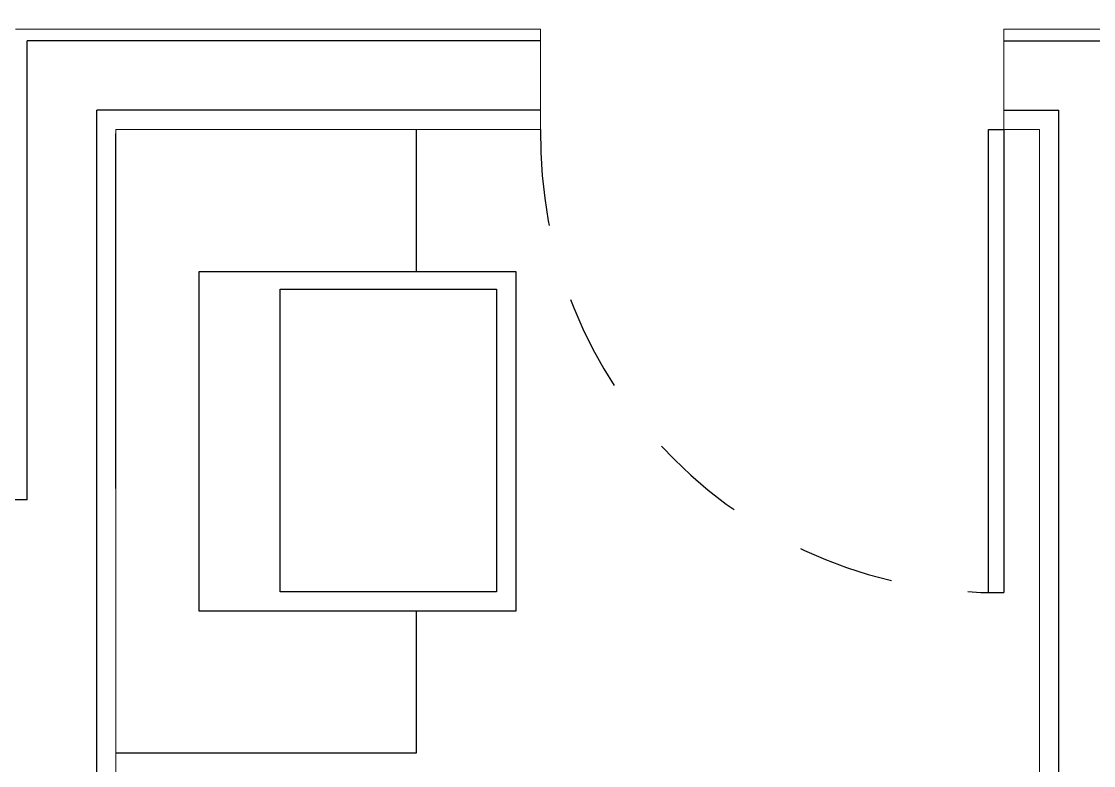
# Model space of a CAD drawing. Header units: millimetres. Extents: x 188.6 to 263.2, y 40.1 to 120.1.
# Drawn here: x 214.967 to 216.355, y 111.015 to 111.979 of the extents above; entities that cross this region are included whole.
import ezdxf

# ---------------------------------------------------------------- set-up
doc = ezdxf.new("R2010")
doc.units = ezdxf.units.MM
doc.linetypes.add('_XREF_APTOS 1003 E 1004$0$HIDDEN2', pattern=[0.1875, 0.125, -0.0625])
for name, color, linetype in [('_XREF_APTOS 1003 E 1004$0$A-MC-ALVENARIA', 7, 'Continuous'), ('_XREF_APTOS 1003 E 1004$0$E-MC-ESQUADRIAS', 2, 'Continuous'), ('_XREF_APTOS 1003 E 1004$0$L-MC-LAYOUT MOLHADO', 4, 'Continuous'), ('_XREF_APTOS 1003 E 1004$0$V-MC-VISTA2', 1, 'Continuous'), ('ARQ', 8, 'Continuous'), ('INC-HID-TEXTO', 7, 'Continuous')]:
    doc.layers.add(name, color=color, linetype=linetype)
doc.layers.add('_XREF_APTOS 1003 E 1004$0$R-MC-REBOCO', color=1, linetype='Continuous', lineweight=5)
doc.styles.add('60-100', font='romans.shx', dxfattribs={"height": 0.16})
doc.dimstyles.new('SETAS75', dxfattribs={"dimtxt": 0.16, "dimasz": 0.15, "dimexe": 0.15, "dimexo": 0, "dimgap": 0.1, "dimtad": 1, "dimzin": 10, "dimdsep": 46, "dimtxsty": '60-100', "dimblk1": 'OPEN', "dimblk2": 'OPEN', "dimsah": 1, "dimcen": 0, "dimclrd": 244, "dimclre": 244, "dimclrt": 7, "dimadec": 0, "dimazin": 0, "dimtfac": 1, "dimtix": 1, "dimtmove": 2, "dimatfit": 3, "dimldrblk": 'OPEN', "dimfxl": 0.15, "dimtolj": 1, "dimtzin": 6, "dimarcsym": 0})

# ---------------------------------------------------------------- blocks, each defined once
blk = doc.blocks.new('A$C1BFF5DEF')
at = {"layer": '_XREF_APTOS 1003 E 1004$0$A-MC-ALVENARIA', "color": 8}
for p, q in [((16.0853, 2.305), (16.0853, 2.9)), ((16.7503, 2.9), (16.0853, 2.9)), ((17.3503, 2.9), (17.5113, 2.9)), ((16.1753, 0.2549), (16.1753, 2.81)), ((16.7503, 2.81), (16.1753, 2.81)), ((17.3503, 2.81), (17.4213, 2.81)), ((17.4213, 0.2549), (17.4213, 2.81)), ((16.0853, 2.305), (15.1053, 2.305))]:
    blk.add_line(p, q, dxfattribs=at)
at = {"layer": '_XREF_APTOS 1003 E 1004$0$E-MC-ESQUADRIAS', "color": 8}
for p, q in [((17.3303, 2.185), (17.3303, 2.785)), ((17.3303, 2.785), (17.3503, 2.785)), ((17.3503, 2.785), (17.3503, 2.185))]:
    blk.add_line(p, q, dxfattribs=at)
at = {"layer": '_XREF_APTOS 1003 E 1004$0$E-MC-ESQUADRIAS', "color": 8, "linetype": '_XREF_APTOS 1003 E 1004$0$HIDDEN2'}
blk.add_arc((17.3403, 2.775), 0.5901, 179.029, 270.971, dxfattribs=at)
at = {"layer": '_XREF_APTOS 1003 E 1004$0$L-MC-LAYOUT MOLHADO', "color": 8}
for p, q in [((16.5891, 2.785), (16.5891, 2.601)), ((16.3081, 2.161), (16.3081, 2.601)), ((16.3081, 2.601), (16.7181, 2.601)), ((16.7181, 2.601), (16.7181, 2.161)), ((16.4131, 2.186), (16.4131, 2.5781)), ((16.4131, 2.5781), (16.6931, 2.5781)), ((16.6931, 2.5781), (16.6931, 2.186)), ((16.6931, 2.186), (16.4131, 2.186)), ((16.7181, 2.161), (16.3081, 2.161)), ((16.5891, 2.161), (16.5891, 1.9769)), ((16.5891, 1.9769), (16.2003, 1.9769))]:
    blk.add_line(p, q, dxfattribs=at)
at = {"layer": '_XREF_APTOS 1003 E 1004$0$R-MC-REBOCO', "color": 8}
for p, q in [((16.7503, 2.915), (16.0703, 2.915)), ((16.7503, 2.915), (16.7503, 2.785)), ((17.3503, 2.915), (17.5263, 2.915)), ((17.3503, 2.915), (17.3503, 2.785)), ((16.2003, 0.2799), (16.2003, 2.785)), ((16.7503, 2.785), (16.2003, 2.785)), ((17.3503, 2.785), (17.3963, 2.785)), ((17.3963, 0.2799), (17.3963, 2.785)), ((16.2003, 0.2799), (16.2003, 2.32))]:
    blk.add_line(p, q, dxfattribs=at)
at = {"layer": '_XREF_APTOS 1003 E 1004$0$V-MC-VISTA2', "color": 8}
blk.add_line((16.2003, 2.32), (16.2003, 2.78), dxfattribs=at)
blk = doc.blocks.new('_OPEN')
at = {"color": 0, "linetype": 'ByBlock'}
for p, q in [((-1, 0.1667), (0, 0)), ((0, 0), (-1, -0.1667)), ((0, 0), (-1, 0))]:
    blk.add_line(p, q, dxfattribs=at)

msp = doc.modelspace()

# ---------------------------------------------------------------- block references
at = {"layer": 'ARQ'}
msp.add_blockref('A$C1BFF5DEF', (198.8891, 109.0543), dxfattribs=at)

# ---------------------------------------------------------------- next in the draw order: leaders
at = {"layer": 'INC-HID-TEXTO'}
msp.add_leader([(211.8921, 107.9491), (213.4966, 112.5272), (216.1154, 112.5272)], dimstyle='SETAS75', dxfattribs=at)

doc.saveas('drawing.dxf')
